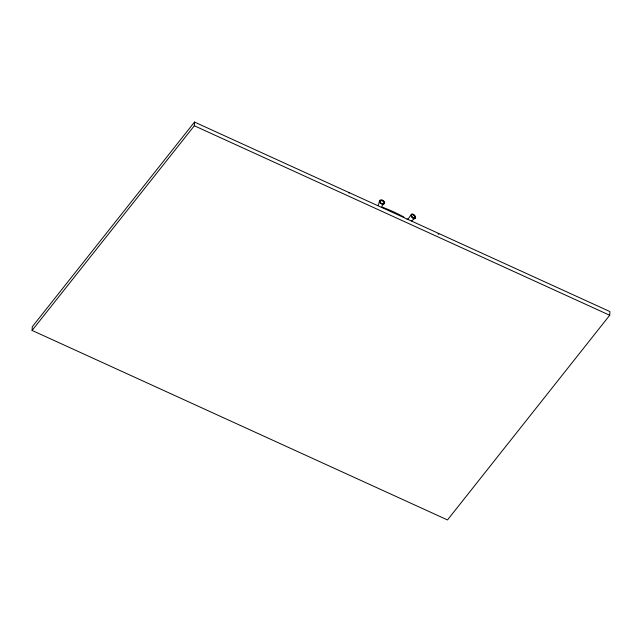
<?xml version="1.0" encoding="UTF-8"?>
<svg xmlns="http://www.w3.org/2000/svg" width="642" height="642" viewBox="0 0 642 642"><rect width="100%" height="100%" fill="white"/><g stroke="black" fill="none" stroke-linecap="round" stroke-linejoin="round"><path stroke-width="0.96" d="M32.1 330.437L32.285 326.738L194.502 122.06L609.9 311.563L609.715 315.262L447.498 519.94L32.1 330.437L194.317 125.76L194.502 122.06M413.215 214.91L413.199 214.893A2.391 1.3 46.7 0 0 411.458 216.322A2.391 1.3 46.7 0 0 414.732 218.288A2.391 1.3 46.7 0 0 413.215 214.91L413.432 214.709A2.391 1.3 46.7 0 0 411.666 216.121A2.391 1.3 46.7 0 0 414.949 218.087A2.391 1.3 46.7 0 0 413.432 214.709M382.167 200.4L382.15 200.448A2.391 1.493 29.5 0 1 383.94 203.474A2.391 1.493 29.5 0 1 380.12 202.198A2.391 1.493 29.5 0 1 382.15 200.448L382.199 200.168A2.857 1.79 29.5 0 1 384.309 203.755A2.857 1.79 29.5 0 1 379.735 202.23A2.857 1.79 29.5 0 1 382.167 200.135L382.014 200.681A2.391 1.493 29.5 0 1 383.812 203.715A2.391 1.493 29.5 0 1 379.984 202.431A2.391 1.493 29.5 0 1 382.014 200.681M377.4 205.649C379.574 204.959 378.66 200.769 379.863 201.299M381.813 207.125C381.188 205.512 385.473 203.016 384.317 202.768M407.052 219.315C409.171 219.131 410.31 214.5 411.458 215.166M411.53 220.936L415.583 217.71L415.246 217.445M194.317 125.76L609.715 315.262M382.279 207.173A128.047 95.457 2.9 0 1 403.914 217.108M438.382 233.656A2.857 1.22 61.1 0 1 438.831 234.041M438.077 233.84A2.391 1.019 61.1 0 1 438.438 234.033M348.622 192.704A2.857 1.902 10.3 0 1 349.192 193.073M411.345 216.081A2.857 1.549 46.7 0 0 415.262 218.432A2.857 1.549 46.7 0 0 413.448 214.404A2.857 1.549 46.7 0 0 411.345 216.081"/></g></svg>
